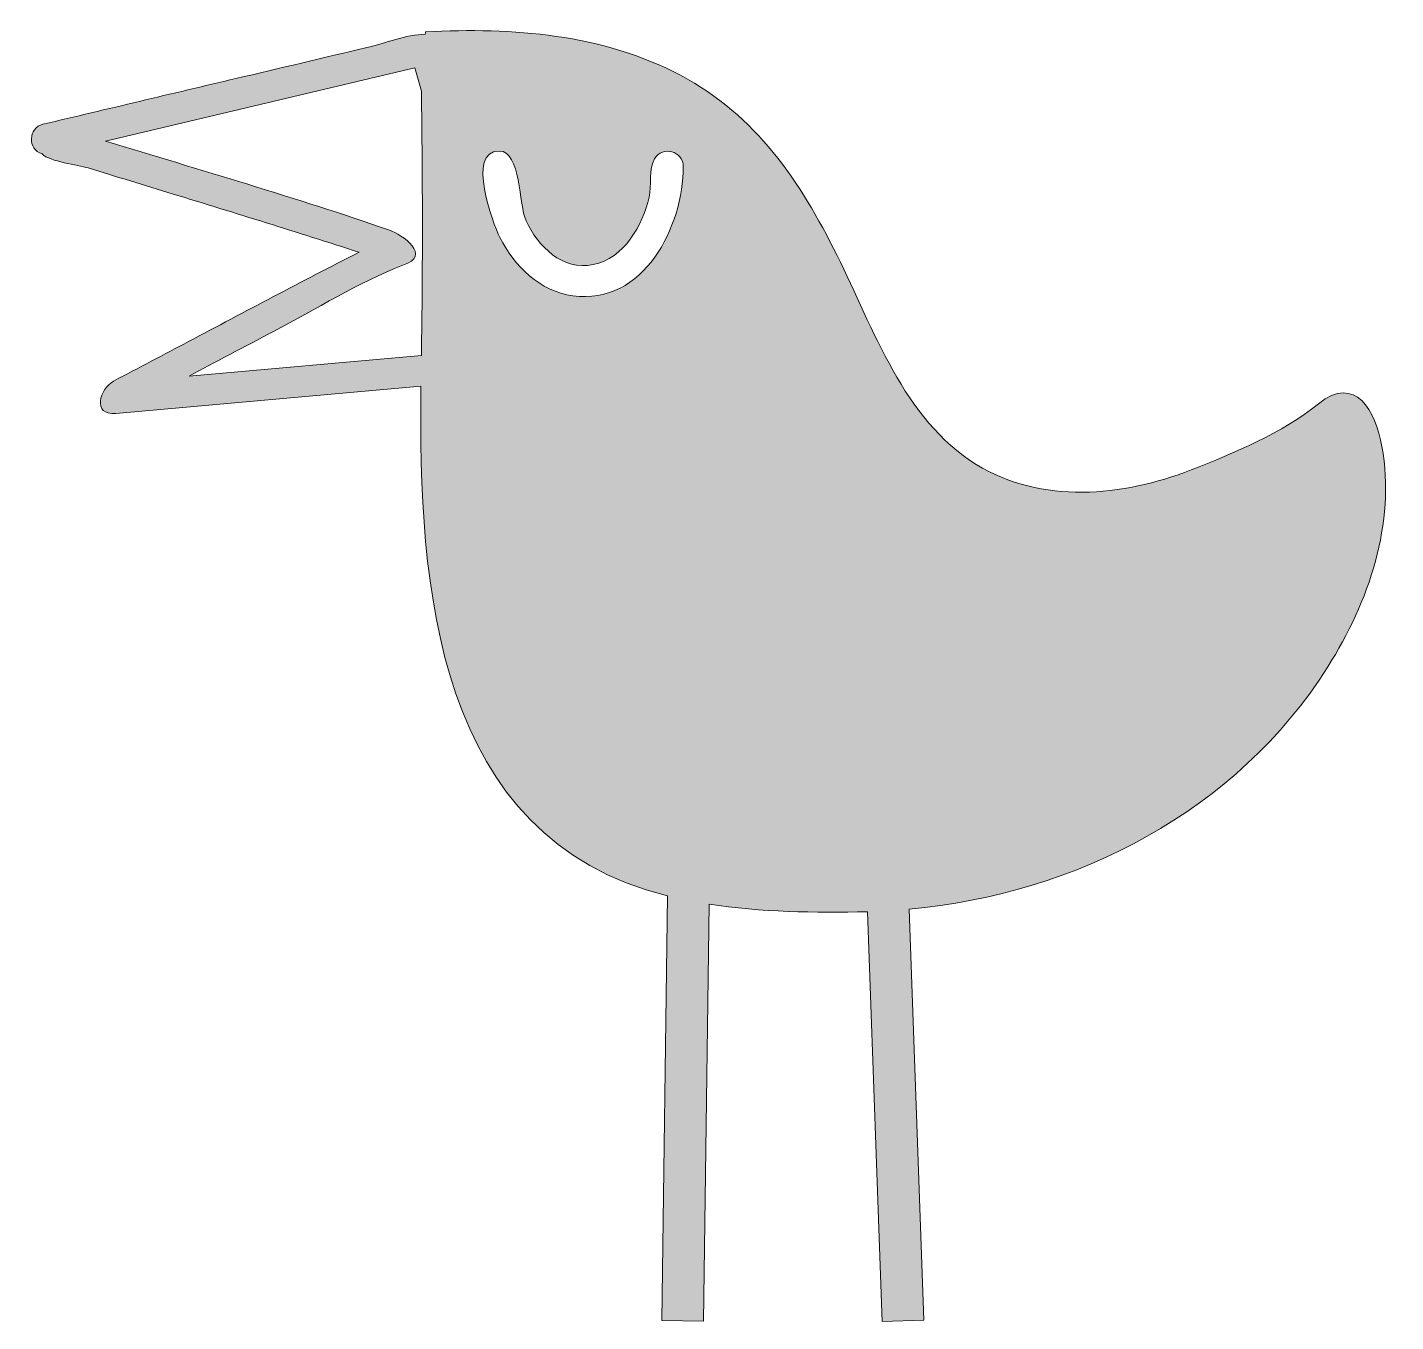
# Model space of a CAD drawing. Header units: inches. Extents: x 0 to 102, y 0 to 97.
import ezdxf

# ---------------------------------------------------------------- set-up
doc = ezdxf.new("R2010")
doc.units = ezdxf.units.IN
doc.header["$MEASUREMENT"] = 0
doc.layers.add('Layer 1', color=7, linetype='Continuous')

msp = doc.modelspace()

# ---------------------------------------------------------------- hatches: boundary and pattern name
at = {"layer": 'Layer 1', "true_color": 0xeb8442}
h = msp.add_hatch(color=23, dxfattribs=at)
h.dxf.hatch_style = 2
edge = h.paths.add_edge_path()
edge.add_spline(control_points=[(29.58, 96.81), (29.57, 96.75), (29.56, 96.69), (29.55, 96.63), (28.12, 96.59), (26.54, 95.94), (25.16, 95.62), (21.89, 94.85), (18.62, 94.07), (15.35, 93.3), (10.52, 92.16), (5.7, 91.01), (0.87, 89.87), (-0.25, 89.61), (-0.3, 87.98), (0.8, 87.64), (1.39, 87.05), (3.48, 86.83), (4.25, 86.59), (6.38, 85.94), (8.51, 85.29), (10.64, 84.63), (15.29, 83.2), (19.95, 81.77), (24.58, 80.26), (20.29, 78.07), (16.04, 75.81), (11.78, 73.56), (9.91, 72.57), (8.04, 71.58), (6.17, 70.59), (5.11, 70.02), (4.52, 68), (6.34, 68.17), (6.34, 68.17), (29.23, 70.2), (29.23, 70.2), (29.03, 55.31), (30.26, 36.28), (47.72, 31.95), (47.72, 31.95), (47.3, 0.08), (47.3, 0.08), (47.3, 0.08), (50.43, 0.04), (50.43, 0.04), (50.43, 0.04), (50.84, 31.33), (50.84, 31.33), (54.75, 30.74), (58.78, 30.67), (62.73, 30.77), (62.73, 30.77), (63.84, 0), (63.84, 0), (63.84, 0), (66.96, 0.11), (66.96, 0.11), (66.96, 0.11), (65.85, 30.95), (65.85, 30.95), (78.4, 32.11), (90.46, 38.33), (97.27, 49.15), (100.34, 54.02), (102.36, 59.9), (101.33, 65.69), (100.86, 68.35), (99.34, 71.12), (96.57, 68.89), (93.79, 66.68), (90.29, 65.2), (87.01, 63.92), (81.87, 61.92), (75.79, 61.33), (70.89, 64.34), (65.41, 67.71), (63.18, 74.57), (60.45, 80.02), (57.63, 85.66), (54.41, 90.49), (48.7, 93.54), (42.83, 96.65), (36.1, 97.14), (29.58, 96.81)], knot_values=[0, 0, 0, 0, 0.352778, 0.352778, 0.352778, 0.705556, 0.705556, 0.705556, 1.058333, 1.058333, 1.058333, 1.411111, 1.411111, 1.411111, 1.763889, 1.763889, 1.763889, 2.116667, 2.116667, 2.116667, 2.469444, 2.469444, 2.469444, 2.822222, 2.822222, 2.822222, 3.175, 3.175, 3.175, 3.527778, 3.527778, 3.527778, 3.880556, 3.880556, 3.880556, 4.233333, 4.233333, 4.233333, 4.586111, 4.586111, 4.586111, 4.938889, 4.938889, 4.938889, 5.291667, 5.291667, 5.291667, 5.644444, 5.644444, 5.644444, 5.997222, 5.997222, 5.997222, 6.35, 6.35, 6.35, 6.702778, 6.702778, 6.702778, 7.055556, 7.055556, 7.055556, 7.408333, 7.408333, 7.408333, 7.761111, 7.761111, 7.761111, 8.113889, 8.113889, 8.113889, 8.466667, 8.466667, 8.466667, 8.819444, 8.819444, 8.819444, 9.172222, 9.172222, 9.172222, 9.525, 9.525, 9.525, 9.877778, 9.877778, 9.877778, 9.877778], degree=3, periodic=0)
edge.add_line((29.58, 96.81), (29.58, 96.81))
edge = h.paths.add_edge_path()
edge.add_spline(control_points=[(18.17, 74.32), (21.34, 75.98), (24.53, 77.98), (27.87, 79.3), (30.13, 79.96), (27.79, 81.61), (26.86, 81.93), (19.83, 84.35), (12.67, 86.43), (5.56, 88.61), (5.56, 88.61), (28.77, 94.1), (28.77, 94.1), (28.77, 94.1), (29.26, 92.36), (29.26, 92.36), (29.35, 85.75), (29.37, 79.13), (29.26, 72.52), (29.26, 72.52), (11.83, 70.97), (11.83, 70.97), (13.73, 71.98), (15.97, 73.16), (18.17, 74.32)], knot_values=[0, 0, 0, 0, 0.352778, 0.352778, 0.352778, 0.705556, 0.705556, 0.705556, 1.058333, 1.058333, 1.058333, 1.411111, 1.411111, 1.411111, 1.763889, 1.763889, 1.763889, 2.116667, 2.116667, 2.116667, 2.469444, 2.469444, 2.469444, 2.822222, 2.822222, 2.822222, 2.822222], degree=3, periodic=0)
edge.add_line((18.17, 74.32), (18.17, 74.32))
edge = h.paths.add_edge_path()
edge.add_spline(control_points=[(35.1, 87.86), (36.74, 87.86), (36.56, 83.82), (37.11, 82.63), (37.99, 80.71), (39.86, 78.85), (42.15, 79.33), (44.48, 79.81), (45.85, 82.27), (46.34, 84.4), (46.54, 85.24), (46.32, 86.54), (46.76, 87.28), (47.34, 88.28), (48.91, 87.85), (48.91, 86.7), (48.91, 82.2), (45.96, 76.26), (40.62, 76.99), (38.15, 77.34), (36.22, 79.21), (35.15, 81.38), (34.61, 82.46), (32.6, 87.86), (35.1, 87.86)], knot_values=[0, 0, 0, 0, 0.352778, 0.352778, 0.352778, 0.705556, 0.705556, 0.705556, 1.058333, 1.058333, 1.058333, 1.411111, 1.411111, 1.411111, 1.763889, 1.763889, 1.763889, 2.116667, 2.116667, 2.116667, 2.469444, 2.469444, 2.469444, 2.822222, 2.822222, 2.822222, 2.822222], degree=3, periodic=0)
edge.add_line((35.1, 87.86), (35.1, 87.86))

# ---------------------------------------------------------------- linework, layer by layer
at = {"layer": 'Layer 1', "lineweight": 0}
for points, knots in [([(29.58, 96.81), (29.57, 96.75), (29.56, 96.69), (29.55, 96.63), (28.12, 96.59), (26.54, 95.94), (25.16, 95.62), (21.89, 94.85), (18.62, 94.07), (15.35, 93.3), (10.52, 92.16), (5.7, 91.01), (0.87, 89.87), (-0.25, 89.61), (-0.3, 87.98), (0.8, 87.64), (1.39, 87.05), (3.48, 86.83), (4.25, 86.59), (6.38, 85.94), (8.51, 85.29), (10.64, 84.63), (15.29, 83.2), (19.95, 81.77), (24.58, 80.26), (20.29, 78.07), (16.04, 75.81), (11.78, 73.56), (9.91, 72.57), (8.04, 71.58), (6.17, 70.59), (5.11, 70.02), (4.52, 68), (6.34, 68.17), (6.34, 68.17), (29.23, 70.2), (29.23, 70.2), (29.03, 55.31), (30.26, 36.28), (47.72, 31.95), (47.72, 31.95), (47.3, 0.08), (47.3, 0.08), (47.3, 0.08), (50.43, 0.04), (50.43, 0.04), (50.43, 0.04), (50.84, 31.33), (50.84, 31.33), (54.75, 30.74), (58.78, 30.67), (62.73, 30.77), (62.73, 30.77), (63.84, 0), (63.84, 0), (63.84, 0), (66.96, 0.11), (66.96, 0.11), (66.96, 0.11), (65.85, 30.95), (65.85, 30.95), (78.4, 32.11), (90.46, 38.33), (97.27, 49.15), (100.34, 54.02), (102.36, 59.9), (101.33, 65.69), (100.86, 68.35), (99.34, 71.12), (96.57, 68.89), (93.79, 66.68), (90.29, 65.2), (87.01, 63.92), (81.87, 61.92), (75.79, 61.33), (70.89, 64.34), (65.41, 67.71), (63.18, 74.57), (60.45, 80.02), (57.63, 85.66), (54.41, 90.49), (48.7, 93.54), (42.83, 96.65), (36.1, 97.14), (29.58, 96.81)], [0, 0, 0, 0, 1, 1, 1, 2, 2, 2, 3, 3, 3, 4, 4, 4, 5, 5, 5, 6, 6, 6, 7, 7, 7, 8, 8, 8, 9, 9, 9, 10, 10, 10, 11, 11, 11, 12, 12, 12, 13, 13, 13, 14, 14, 14, 15, 15, 15, 16, 16, 16, 17, 17, 17, 18, 18, 18, 19, 19, 19, 20, 20, 20, 21, 21, 21, 22, 22, 22, 23, 23, 23, 24, 24, 24, 25, 25, 25, 26, 26, 26, 27, 27, 27, 28, 28, 28, 28]), ([(18.17, 74.32), (21.34, 75.98), (24.53, 77.98), (27.87, 79.3), (30.13, 79.96), (27.79, 81.61), (26.86, 81.93), (19.83, 84.35), (12.67, 86.43), (5.56, 88.61), (5.56, 88.61), (28.77, 94.1), (28.77, 94.1), (28.77, 94.1), (29.26, 92.36), (29.26, 92.36), (29.35, 85.75), (29.37, 79.13), (29.26, 72.52), (29.26, 72.52), (11.83, 70.97), (11.83, 70.97), (13.73, 71.98), (15.97, 73.16), (18.17, 74.32)], [0, 0, 0, 0, 1, 1, 1, 2, 2, 2, 3, 3, 3, 4, 4, 4, 5, 5, 5, 6, 6, 6, 7, 7, 7, 8, 8, 8, 8]), ([(35.1, 87.86), (36.74, 87.86), (36.56, 83.82), (37.11, 82.63), (37.99, 80.71), (39.86, 78.85), (42.15, 79.33), (44.48, 79.81), (45.85, 82.27), (46.34, 84.4), (46.54, 85.24), (46.32, 86.54), (46.76, 87.28), (47.34, 88.28), (48.91, 87.85), (48.91, 86.7), (48.91, 82.2), (45.96, 76.26), (40.62, 76.99), (38.15, 77.34), (36.22, 79.21), (35.15, 81.38), (34.61, 82.46), (32.6, 87.86), (35.1, 87.86)], [0, 0, 0, 0, 1, 1, 1, 2, 2, 2, 3, 3, 3, 4, 4, 4, 5, 5, 5, 6, 6, 6, 7, 7, 7, 8, 8, 8, 8])]:
    msp.add_open_spline(points, degree=3, knots=knots, dxfattribs=at)

doc.saveas('drawing.dxf')
